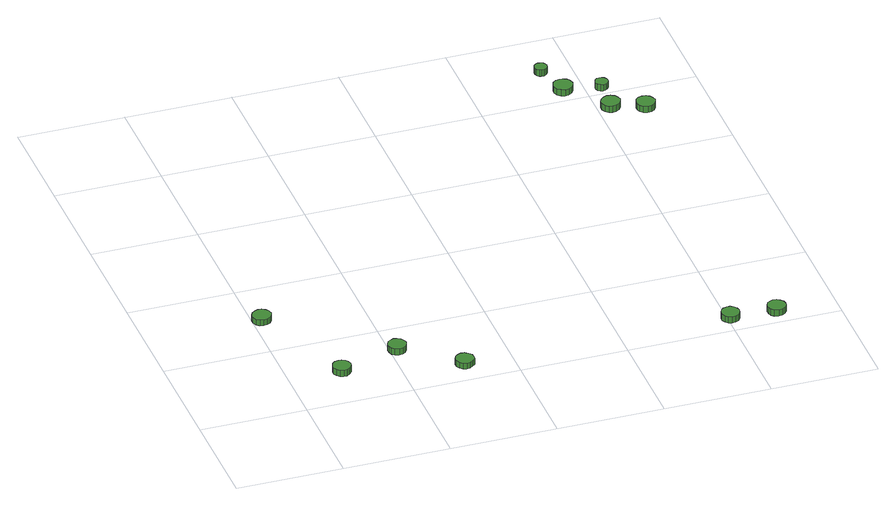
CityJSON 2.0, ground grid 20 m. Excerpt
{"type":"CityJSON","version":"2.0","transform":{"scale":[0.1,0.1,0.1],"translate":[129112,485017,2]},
"CityObjects":{
"tree1":{"type":"SolitaryVegetationObject","attributes":{"function":"something"},"geometry":[{"type":"MultiSurface","lod":"1","boundaries":[[[0,1,2,3,4,5,6,7,8,9,10,11,12,13,14]],[[15,16,17,18,19,20,21,22,23,24,25,26,27,28,29]],[[0,29,28,1]],[[1,28,27,2]],[[2,27,26,3]],[[3,26,25,4]],[[4,25,24,5]],[[5,24,23,6]],[[6,23,22,7]],[[7,22,21,8]],[[8,21,20,9]],[[9,20,19,10]],[[10,19,18,11]],[[11,18,17,12]],[[12,17,16,13]],[[13,16,15,14]],[[14,15,29,0]]]}]},
"tree2":{"type":"SolitaryVegetationObject","attributes":{"function":"something"},"geometry":[{"type":"MultiSurface","lod":"1","boundaries":[[[30,31,32,33,34,35,36,37,38,39,40,41,42,43,44]],[[45,46,47,48,49,50,51,52,53,54,55,56,57,58,59]],[[30,59,58,31]],[[31,58,57,32]],[[32,57,56,33]],[[33,56,55,34]],[[34,55,54,35]],[[35,54,53,36]],[[36,53,52,37]],[[37,52,51,38]],[[38,51,50,39]],[[39,50,49,40]],[[40,49,48,41]],[[41,48,47,42]],[[42,47,46,43]],[[43,46,45,44]],[[44,45,59,30]]]}]},
"tree3":{"type":"SolitaryVegetationObject","attributes":{"function":"something"},"geometry":[{"type":"MultiSurface","lod":"1","boundaries":[[[60,61,62,63,64,65,66,67,68,69,70,71,72,73,74]],[[75,76,77,78,79,80,81,82,83,84,85,86,87,88,89]],[[60,89,88,61]],[[61,88,87,62]],[[62,87,86,63]],[[63,86,85,64]],[[64,85,84,65]],[[65,84,83,66]],[[66,83,82,67]],[[67,82,81,68]],[[68,81,80,69]],[[69,80,79,70]],[[70,79,78,71]],[[71,78,77,72]],[[72,77,76,73]],[[73,76,75,74]],[[74,75,89,60]]]}]},
"tree4":{"type":"SolitaryVegetationObject","attributes":{"function":"something"},"geometry":[{"type":"MultiSurface","lod":"1","boundaries":[[[90,91,92,93,94,95,96,97,98,99,100,101,102,103,104]],[[105,106,107,108,109,110,111,112,113,114,115,116,117,118,119]],[[90,119,118,91]],[[91,118,117,92]],[[92,117,116,93]],[[93,116,115,94]],[[94,115,114,95]],[[95,114,113,96]],[[96,113,112,97]],[[97,112,111,98]],[[98,111,110,99]],[[99,110,109,100]],[[100,109,108,101]],[[101,108,107,102]],[[102,107,106,103]],[[103,106,105,104]],[[104,105,119,90]]]}]},
"tree5":{"type":"SolitaryVegetationObject","attributes":{"function":"something"},"geometry":[{"type":"MultiSurface","lod":"1","boundaries":[[[120,121,122,123,124,125,126,127,128,129,130,131,132,133,134]],[[135,136,137,138,139,140,141,142,143,144,145,146,147,148,149]],[[120,149,148,121]],[[121,148,147,122]],[[122,147,146,123]],[[123,146,145,124]],[[124,145,144,125]],[[125,144,143,126]],[[126,143,142,127]],[[127,142,141,128]],[[128,141,140,129]],[[129,140,139,130]],[[130,139,138,131]],[[131,138,137,132]],[[132,137,136,133]],[[133,136,135,134]],[[134,135,149,120]]]}]},
"tree6":{"type":"SolitaryVegetationObject","attributes":{"function":"something"},"geometry":[{"type":"MultiSurface","lod":"1","boundaries":[[[150,151,152,153,154,155,156,157,158,159,160,161,162,163,164]],[[165,166,167,168,169,170,171,172,173,174,175,176,177,178,179]],[[150,179,178,151]],[[151,178,177,152]],[[152,177,176,153]],[[153,176,175,154]],[[154,175,174,155]],[[155,174,173,156]],[[156,173,172,157]],[[157,172,171,158]],[[158,171,170,159]],[[159,170,169,160]],[[160,169,168,161]],[[161,168,167,162]],[[162,167,166,163]],[[163,166,165,164]],[[164,165,179,150]]]}]},
"tree7":{"type":"SolitaryVegetationObject","attributes":{"function":"something"},"geometry":[{"type":"MultiSurface","lod":"1","boundaries":[[[180,181,182,183,184,185,186,187,188,189,190,191,192,193,194]],[[195,196,197,198,199,200,201,202,203,204,205,206,207,208,209]],[[180,209,208,181]],[[181,208,207,182]],[[182,207,206,183]],[[183,206,205,184]],[[184,205,204,185]],[[185,204,203,186]],[[186,203,202,187]],[[187,202,201,188]],[[188,201,200,189]],[[189,200,199,190]],[[190,199,198,191]],[[191,198,197,192]],[[192,197,196,193]],[[193,196,195,194]],[[194,195,209,180]]]}]},
"tree8":{"type":"SolitaryVegetationObject","attributes":{"function":"something"},"geometry":[{"type":"MultiSurface","lod":"1","boundaries":[[[210,211,212,213,214,215,216,217,218,219,220,221,222,223,224]],[[225,226,227,228,229,230,231,232,233,234,235,236,237,238,239]],[[210,239,238,211]],[[211,238,237,212]],[[212,237,236,213]],[[213,236,235,214]],[[214,235,234,215]],[[215,234,233,216]],[[216,233,232,217]],[[217,232,231,218]],[[218,231,230,219]],[[219,230,229,220]],[[220,229,228,221]],[[221,228,227,222]],[[222,227,226,223]],[[223,226,225,224]],[[224,225,239,210]]]}]},
"tree9":{"type":"SolitaryVegetationObject","attributes":{"function":"something"},"geometry":[{"type":"MultiSurface","lod":"1","boundaries":[[[240,241,242,243,244,245,246,247,248,249,250,251,252,253,254]],[[255,256,257,258,259,260,261,262,263,264,265,266,267,268,269]],[[240,269,268,241]],[[241,268,267,242]],[[242,267,266,243]],[[243,266,265,244]],[[244,265,264,245]],[[245,264,263,246]],[[246,263,262,247]],[[247,262,261,248]],[[248,261,260,249]],[[249,260,259,250]],[[250,259,258,251]],[[251,258,257,252]],[[252,257,256,253]],[[253,256,255,254]],[[254,255,269,240]]]}]},
"tree10":{"type":"SolitaryVegetationObject","attributes":{"function":"something"},"geometry":[{"type":"MultiSurface","lod":"1","boundaries":[[[270,271,272,273,274,275,276,277,278,279,280,281,282,283,284]],[[285,286,287,288,289,290,291,292,293,294,295,296,297,298,299]],[[270,299,298,271]],[[271,298,297,272]],[[272,297,296,273]],[[273,296,295,274]],[[274,295,294,275]],[[275,294,293,276]],[[276,293,292,277]],[[277,292,291,278]],[[278,291,290,279]],[[279,290,289,280]],[[280,289,288,281]],[[281,288,287,282]],[[282,287,286,283]],[[283,286,285,284]],[[284,285,299,270]]]}]},
"tree11":{"type":"SolitaryVegetationObject","attributes":{"function":"something"},"geometry":[{"type":"MultiSurface","lod":"1","boundaries":[[[300,301,302,303,304,305,306,307,308,309,310,311,312,313,314]],[[315,316,317,318,319,320,321,322,323,324,325,326,327,328,329]],[[300,329,328,301]],[[301,328,327,302]],[[302,327,326,303]],[[303,326,325,304]],[[304,325,324,305]],[[305,324,323,306]],[[306,323,322,307]],[[307,322,321,308]],[[308,321,320,309]],[[309,320,319,310]],[[310,319,318,311]],[[311,318,317,312]],[[312,317,316,313]],[[313,316,315,314]],[[314,315,329,300]]]}]}
},
"vertices":[
[36,301,13],[34,308,13],[30,314,13],[23,318,13],[16,319,13],[9,316,13],[3,311,13],[0,305,13],[0,297,13],[3,290,13],[9,285,13],[16,283,13],[23,284,13],[30,288,13],[34,294,13],[34,294,1],[30,288,1],[23,284,1],[16,283,1],[9,285,1],[3,290,1],[0,297,1],[0,305,1],[3,311,1],[9,316,1],[16,319,1],[23,318,1],[30,314,1],[34,308,1],[36,301,1],
[115,96,16],[113,103,16],[109,109,16],[103,112,16],[96,113,16],[89,111,16],[84,106,16],[81,99,16],[81,92,16],[84,86,16],[89,81,16],[96,79,16],[103,79,16],[109,83,16],[113,89,16],[113,89,3],[109,83,3],[103,79,3],[96,79,3],[89,81,3],[84,86,3],[81,92,3],[81,99,3],[84,106,3],[89,111,3],[96,113,3],[103,112,3],[109,109,3],[113,103,3],[115,96,3],
[229,127,18],[227,134,18],[223,140,18],[217,144,18],[210,145,18],[203,142,18],[198,138,18],[195,131,18],[195,124,18],[198,117,18],[203,112,18],[210,110,18],[217,111,18],[223,114,18],[227,120,18],[227,120,5],[223,114,5],[217,111,5],[210,110,5],[203,112,5],[198,117,5],[195,124,5],[195,131,5],[198,138,5],[203,142,5],[210,145,5],[217,144,5],[223,140,5],[227,134,5],[229,127,5],
[327,43,19],[326,50,19],[321,56,19],[315,60,19],[308,61,19],[301,58,19],[296,54,19],[293,47,19],[293,40,19],[296,33,19],[301,28,19],[308,26,19],[315,27,19],[321,31,19],[326,36,19],[326,36,7],[321,31,7],[315,27,7],[308,26,7],[301,28,7],[296,33,7],[293,40,7],[293,47,7],[296,54,7],[301,58,7],[308,61,7],[315,60,7],[321,56,7],[326,50,7],[327,43,7],
[817,24,26],[815,31,26],[811,37,26],[805,41,26],[798,41,26],[791,39,26],[786,34,26],[783,28,26],[783,21,26],[786,14,26],[791,9,26],[798,7,26],[805,8,26],[811,11,26],[815,17,26],[815,17,13],[811,11,13],[805,8,13],[798,7,13],[791,9,13],[786,14,13],[783,21,13],[783,28,13],[786,34,13],[791,39,13],[798,41,13],[805,41,13],[811,37,13],[815,31,13],[817,24,13],
[902,20,25],[901,27,25],[896,33,25],[890,37,25],[883,38,25],[876,35,25],[871,31,25],[868,24,25],[868,17,25],[871,10,25],[876,5,25],[883,3,25],[890,4,25],[896,8,25],[901,13,25],[901,13,12],[896,8,12],[890,4,12],[883,3,12],[876,5,12],[871,10,12],[868,17,12],[868,24,12],[871,31,12],[876,35,12],[883,38,12],[890,37,12],[896,33,12],[901,27,12],[902,20,12],
[754,898,16],[753,903,16],[750,907,16],[745,909,16],[740,910,16],[736,908,16],[732,905,16],[730,900,16],[730,895,16],[732,891,16],[736,887,16],[740,886,16],[745,886,16],[750,889,16],[753,893,16],[753,893,3],[750,889,3],[745,886,3],[740,886,3],[736,887,3],[732,891,3],[730,895,3],[730,900,3],[732,905,3],[736,908,3],[740,910,3],[745,909,3],[750,907,3],[753,903,3],[754,898,3],
[780,833,14],[778,841,14],[774,847,14],[767,850,14],[760,851,14],[753,849,14],[747,844,14],[744,837,14],[744,830,14],[747,823,14],[753,818,14],[760,815,14],[767,816,14],[774,820,14],[778,826,14],[778,826,1],[774,820,1],[767,816,1],[760,815,1],[753,818,1],[747,823,1],[744,830,1],[744,837,1],[747,844,1],[753,849,1],[760,851,1],[767,850,1],[774,847,1],[778,841,1],[780,833,1],
[842,753,16],[840,760,16],[836,766,16],[829,770,16],[822,771,16],[815,768,16],[809,763,16],[806,757,16],[806,749,16],[809,742,16],[815,737,16],[822,735,16],[829,736,16],[836,740,16],[840,746,16],[840,746,3],[836,740,3],[829,736,3],[822,735,3],[815,737,3],[809,742,3],[806,749,3],[806,757,3],[809,763,3],[815,768,3],[822,771,3],[829,770,3],[836,766,3],[840,760,3],[842,753,3],
[841,818,16],[840,823,16],[837,827,16],[833,830,16],[828,830,16],[823,829,16],[819,826,16],[817,821,16],[817,816,16],[819,811,16],[823,808,16],[828,806,16],[833,807,16],[837,809,16],[840,814,16],[840,814,3],[837,809,3],[833,807,3],[828,806,3],[823,808,3],[819,811,3],[817,816,3],[817,821,3],[819,826,3],[823,829,3],[828,830,3],[833,830,3],[837,827,3],[840,823,3],[841,818,3],
[899,729,18],[897,736,18],[893,742,18],[887,746,18],[879,747,18],[872,745,18],[867,740,18],[864,733,18],[864,725,18],[867,719,18],[872,714,18],[879,711,18],[887,712,18],[893,716,18],[897,722,18],[897,722,5],[893,716,5],[887,712,5],[879,711,5],[872,714,5],[867,719,5],[864,725,5],[864,733,5],[867,740,5],[872,745,5],[879,747,5],[887,746,5],[893,742,5],[897,736,5],[899,729,5]
]}
